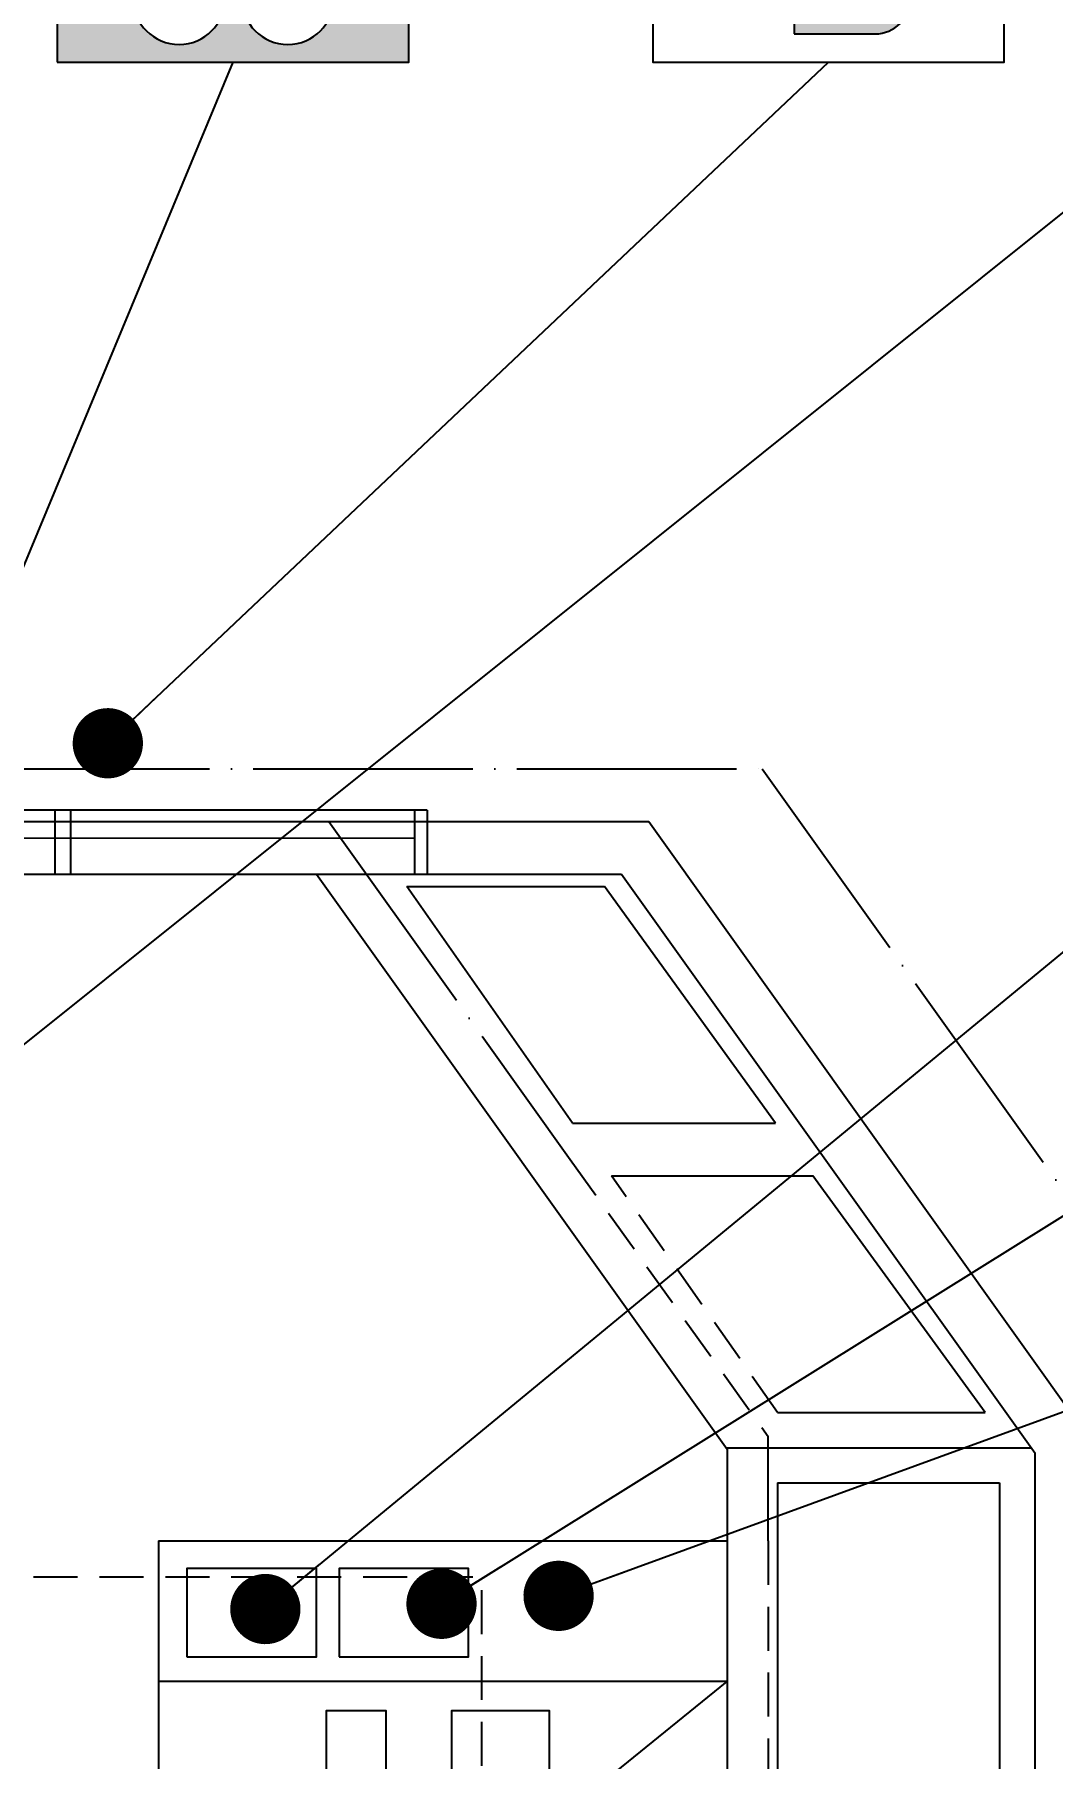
# Model space of a CAD drawing. Header units: millimetres. Extents: x 1084702 to 1166801, y 36632 to 124519.
# Drawn here: x 1110620 to 1113517, y 95076 to 99983 of the extents above; entities that cross this region are included whole.
import ezdxf
from ezdxf.enums import TextEntityAlignment as Align

# ---------------------------------------------------------------- set-up
doc = ezdxf.new("R2010")
doc.units = ezdxf.units.MM
doc.header["$LTSCALE"] = 250
for name, pattern in [('CENTER', [3, 2.5, -0.25, 0, -0.25]), ('DASHED', [0.75, 0.5, -0.25]), ('HIDDEN', [0.375, 0.25, -0.125])]:
    doc.linetypes.add(name, pattern=pattern)
doc.layers.get('0').update_dxf_attribs({"color": 255})
for name, color, linetype in [('%posline', 240, 'Continuous'), ('%symbol', 1, 'Continuous'), ('SAFECO3', 80, 'Continuous'), ('SAFECO4', 130, 'Continuous'), ('SAFECO7', 255, 'Continuous'), ('SAFETX1', 1, 'Continuous')]:
    doc.layers.add(name, color=color, linetype=linetype)
doc.styles.add('ROMANS', font='ROMANS.shx', dxfattribs={"height": 100})
doc.styles.add('SYMBOL TXT', font='arial.ttf')
doc.dimstyles.new('dott', dxfattribs={"dimscale": 100, "dimtxt": 150, "dimasz": 0.01, "dimexe": 0.5, "dimexo": 1, "dimgap": 1, "dimtad": 1, "dimdsep": 46, "dimtxsty": 'ROMANS', "dimcen": 1.5, "dimclrd": 1, "dimclre": 1, "dimclrt": 2, "dimazin": 2, "dimtfac": 1, "dimtmove": 2, "dimatfit": 3, "dimldrblk": 'DOT', "dimfxl": 1, "dimtvp": 100, "dimtolj": 1, "dimarcsym": 0})

# ---------------------------------------------------------------- blocks, each defined once
blk = doc.blocks.new('_Dot')
at = {"color": 0, "linetype": 'ByBlock', "lineweight": -2}
blk.add_line((-0.5, 0), (-1, 0), dxfattribs=at)
at = {"color": 0, "linetype": 'ByBlock', "const_width": 0.5}
blk.add_lwpolyline([(-0.25, 0, 1), (0.25, 0, 1)], format="xyb", close=True, dxfattribs=at)
blk = doc.blocks.new('Wheelhouse_B4_1')
at = {"linetype": 'CENTER'}
for p, q in [((120154.8683273744, 43293.31520763454), (123103.1002395036, 43293.31520763454)), ((123103.1002395036, 43293.31520763454), (124314.9335482166, 41596.74857543617)), ((121869.8570336218, 43143.31520763454), (122556.9694336816, 42181.35784755067)), ((123119.8570336218, 41095.89764809755), (123119.8570336218, 41393.3152076346))]:
    blk.add_line(p, q, dxfattribs=at)
for p, q in [((120054.8683273745, 43143.31520763454), (122780.1268332943, 43143.31520763454)), ((122149.3020421584, 43176.10080640427), (120427.6779889975, 43176.25821433625)), ((121090.1632156444, 43176.21153546801), (121090.1632156444, 42993.4004874669)), ((121135.2451533442, 43176.20835898387), (121135.2451533441, 42993.40048746685)), ((122114.0709199241, 43176.13690829174), (122114.0022872592, 42993.18341425493)), ((122149.3020421584, 43176.10080640427), (122149.3020421584, 42993.18341425488)), ((122780.1268332943, 43143.31520763454), (124030.1268332943, 41393.31520763448)), ((122114.0293476731, 43095.60417604104), (120462.7195462327, 43095.76360432532)), ((120204.8683273744, 42993.31520763451), (122702.9341490005, 42993.31520763448)), ((121834.4470720536, 42993.31520763448), (123003.403766111, 41356.77583595413)), ((122702.9341490005, 42993.31520763448), (123880.1268332943, 41345.24544962322)), ((122091.4781909286, 42958.46185389797), (122654.6836041057, 42958.46185389797)), ((122563.6915628191, 42284.81701705955), (122091.4781909286, 42958.46185389797)), ((123141.351825252, 42284.81701705961), (122654.6836041057, 42958.46185389797)), ((122563.6915628191, 42284.81701705955), (123141.351825252, 42284.81701705961)), ((122674.5162052643, 42134.913539132), (123247.3579415835, 42134.913539132)), ((123737.4200557633, 41461.26870229364), (123247.3579415835, 42134.913539132)), ((123146.7295771547, 41461.26870229359), (123737.4200557633, 41461.26870229364)), ((123000.1945758685, 41361.26870229364), (123868.6816528153, 41361.26870229364)), ((123003.403766111, 41356.77583595413), (123003.403766111, 39643.35784755072)), ((123880.1268332943, 37925.36171297538), (123880.1268332943, 41345.24544962322)), ((123146.7295771547, 41261.26870229364), (123777.8799268718, 41261.26870229364)), ((123146.7295771547, 41261.26870229364), (123146.7295771548, 40361.2687022937)), ((123777.8799268718, 41261.26870229364), (123777.8799268719, 40361.26870229364)), ((121385.2793521219, 41095.89764809755), (123003.403766111, 41095.89764809755)), ((121385.2793521219, 41095.89764809755), (121385.2793521219, 40295.89764809755)), ((123003.403766111, 40695.89764809755), (121385.2793521219, 40695.89764809755)), ((122509.8570336217, 40295.98292792986), (123003.403766111, 40695.98292792986))]:
    blk.add_line(p, q)
at = {"linetype": 'DASHED'}
for p, q in [((122556.9694336816, 42181.35784755067), (123119.8570336218, 41393.3152076346)), ((123146.7295771547, 41461.26870229359), (122674.5162052643, 42134.913539132)), ((123119.8570336218, 41095.89764809755), (123119.8570336218, 39643.31520763454)), ((119154.8683273745, 40993.35784755064), (122304.8683273744, 40993.35784755072)), ((122304.8683273745, 36143.31520763454), (122304.8683273745, 40992.44543344337))]:
    blk.add_line(p, q, dxfattribs=at)
for points in [[(121466.2020412677, 40765.54354124459), (121834.7948646047, 40765.54354124459), (121834.7948646047, 41017.33671321861), (121466.2020412677, 41017.33671321861)], [(121899.0052165412, 40765.54354124459), (122267.5980398783, 40765.54354124459), (122267.5980398783, 41017.33671321861), (121899.0052165412, 41017.33671321861)], [(121862.5334917406, 40360.87647155994), (122033.1890781216, 40360.87647155994), (122033.1890781216, 40612.66964353395), (121862.5334917406, 40612.66964353395)], [(122219.3947631127, 40360.87647155994), (122498.016247667, 40360.87647155994), (122498.016247667, 40612.66964353395), (122219.3947631127, 40612.66964353395)]]:
    blk.add_lwpolyline(points, close=True)
blk = doc.blocks.new('S.4.21_SYMB')
at = {"layer": 'SAFECO4'}
h = blk.add_hatch(color=256, dxfattribs=at)
edge = h.paths.add_edge_path()
edge.add_arc((-45402.76013491287, -68811.40225828328), 120, 0, 90)
edge.add_line((-45402.76013491287, -68691.40225828328), (-45679.27728517893, -68691.40225828328))
edge.add_line((-45679.27728517893, -68691.40225828328), (-45679.27728517893, -69699.40225828328))
edge.add_line((-45679.27728517893, -69699.40225828328), (-45402.76013491287, -69699.40225828328))
edge.add_arc((-45402.76013491287, -69579.40225828328), 120, 270, 360)
edge.add_line((-45282.76013491287, -69579.40225828328), (-45282.76013491287, -68811.40225828328))
for p, q in [((-45679.27728517893, -68691.40225828328), (-45679.27728517893, -69699.40225828328)), ((-45679.27728517893, -68691.40225828328), (-45402.76013491287, -68691.40225828328)), ((-45282.76013491287, -68811.40225828328), (-45282.76013491287, -69579.40225828328)), ((-45679.27728517893, -69699.40225828328), (-45402.76013491287, -69699.40225828328))]:
    blk.add_line(p, q, dxfattribs=at)
for centre, start, end in [((-45402.76013491287, -68811.40225828328), 0, 90), ((-45402.76013491287, -69579.40225828328), 270, 0)]:
    blk.add_arc(centre, 120, start, end, dxfattribs=at)
at = {"layer": 'SAFECO7', "linetype": 'HIDDEN'}
for p, q in [((-45688.76698269244, -69051.8428382905), (-45946.38767557841, -68903.10546190395)), ((-45753.70097462648, -69111.15268461462), (-46021.12403207322, -69039.49689233428)), ((-45768.95898454422, -69195.40225828328), (-46055.4654991584, -69195.40225828328)), ((-45750.04292217402, -69278.44725546973), (-46011.51840674295, -69348.50940040051)), ((-45697.99636239509, -69344.29026313187), (-45922.6923194683, -69474.0185344339))]:
    blk.add_line(p, q, dxfattribs=at)
at = {"layer": 'SAFECO7'}
blk.add_lwpolyline([(-44962.24083055481, -68595.40225828328), (-46162.24083055481, -68595.40225828328), (-46162.24083055481, -69795.40225828328), (-44962.24083055481, -69795.40225828328)], close=True, dxfattribs=at)
blk.add_arc((-45153.2315761927, -69195.22149606803), 649.2000000000004, 144.1250943034108, 215.8749056965892, dxfattribs=at)
blk = doc.blocks.new('A.4.10_SYMB')
at = {"layer": 'SAFECO3'}
h = blk.add_hatch(color=256, dxfattribs=at)
h.dxf.hatch_style = 1
h.paths.add_polyline_path([(-600, 1200), (-600, 0), (600, 0), (600, 1200)])
h.paths.add_polyline_path([(5.182629516275483, 1150.321894926121, -0.4110234618112777), (344.1001816150747, 807.6885053118021), (344.100181615082, 217.0500908075628, -1), (29.99999999998545, 217.0500908075628), (29.99999999998545, 611.3621167832607, -0.1989123673795971), (56.36038969318179, 675.0017270900426), (95.24679499668855, 713.8881323935493, 0.6681786379192084), (1.446422078406613, 940.3422648484702, 0.6681786379192084), (-92.35395083987532, 713.8881323935493), (-53.46754553636856, 675.0017270900426, -0.1989123673795973), (-27.10715584317222, 611.3621167832607), (-27.10715584317222, 217.0500908075628, -1), (-341.2073374582687, 217.0500908075628), (-341.2073374582615, 807.6885053118021, -0.4174108752470291)], flags=16)
at = {"layer": 'SAFECO7', "lineweight": -3}
blk.add_lwpolyline([(-600, 0), (600, 0), (600, 1200), (-600, 1200)], close=True, dxfattribs=at)
at = {"layer": 'SAFECO7'}
blk.add_lwpolyline([(-600, 0), (600, 0), (600, 1200), (-600, 1200), (-600, 0)], close=True, dxfattribs=at)
blk.add_lwpolyline([(5.182629516275483, 1150.321894926121, 0.4174108752470279), (-341.2073374582615, 807.6885053118021), (-341.2073374582687, 217.0500908075628, 1.000000000000011), (-27.10715584317222, 217.0500908075628), (-27.10715584317222, 611.3621167832607, 0.1989123673795605), (-53.46754553636129, 675.001727090028), (-92.3539508398535, 713.8881323935348, -0.6681786379192989), (1.446422078406613, 940.3422648484702, -0.6681786379192989), (95.24679499666672, 713.8881323935348), (56.36038969317451, 675.001727090028, 0.1989123673795605), (29.99999999998545, 611.3621167832607), (29.99999999998545, 217.0500908075628, 1.000000000000011), (344.100181615082, 217.0500908075628), (344.1001816150747, 807.6885053118021, 0.4174108752470279), (-2.289785359462257, 1150.321894926121, 0.4174108752470279)], format="xyb", dxfattribs=at)
blk.add_arc((1.446422078406613, 807.6885053118021), 342.6537595366611, 89.37524934819893, 90, dxfattribs=at)
at = {"layer": 'SAFETX1', "style": 'SYMBOL TXT'}
blk.add_attdef('NUMBER', text='', height=200, dxfattribs=at).set_placement((745.6670587044209, 600), align=Align.MIDDLE_LEFT)

msp = doc.modelspace()

# ---------------------------------------------------------------- block references
at = {"layer": '%symbol'}
ref = msp.add_blockref('A.4.10_SYMB', (1111185.055831023, 99904.55290510108), dxfattribs=dict(at, xscale=0.8333333333329453, yscale=0.8333333333329453, zscale=0.8333333333329453))
ref.add_attrib('NUMBER', '3', dxfattribs={"layer": 'SAFETX1', "height": 250, "style": 'SYMBOL TXT'}).set_placement((1111806.44504661, 100404.5529051008), align=Align.MIDDLE_LEFT)
at = {"layer": '%symbol', "xscale": 0.8333333333329453, "yscale": 0.8333333333329453, "zscale": 0.8333333333329453}
msp.add_blockref('S.4.21_SYMB', (1150847.983656529, 158067.3881203118), dxfattribs=at)
msp.add_blockref('Wheelhouse_B4_1', (989587.7365404911, 54599.23414960565))

# ---------------------------------------------------------------- leaders
at = {"layer": '%posline', "linetype": 'ByBlock'}
for points in [[(1109575.169116985, 96295.62156590859), (1114065.960484181, 99891.28022452198)], [(1110156.642145424, 97426.75459662014), (1111185.055831023, 99904.55290510108)], [(1110828.774161403, 97965.54558943362), (1112879.449631084, 99904.55290510283)], [(1111277.036557178, 95501.18778841919), (1115807.679150641, 99233.365505422)], [(1111778.284017051, 95516.16656640638), (1115807.679150641, 98030.9783633952)], [(1112111.47542424, 95538.70356647717), (1115807.679150642, 96889.50120441278)]]:
    msp.add_leader(points, dimstyle='dott', override={"dimasz": 2, "dimgap": 1, "dimtad": 0, "dimclrd": 256}, dxfattribs=at)

doc.saveas('drawing.dxf')
